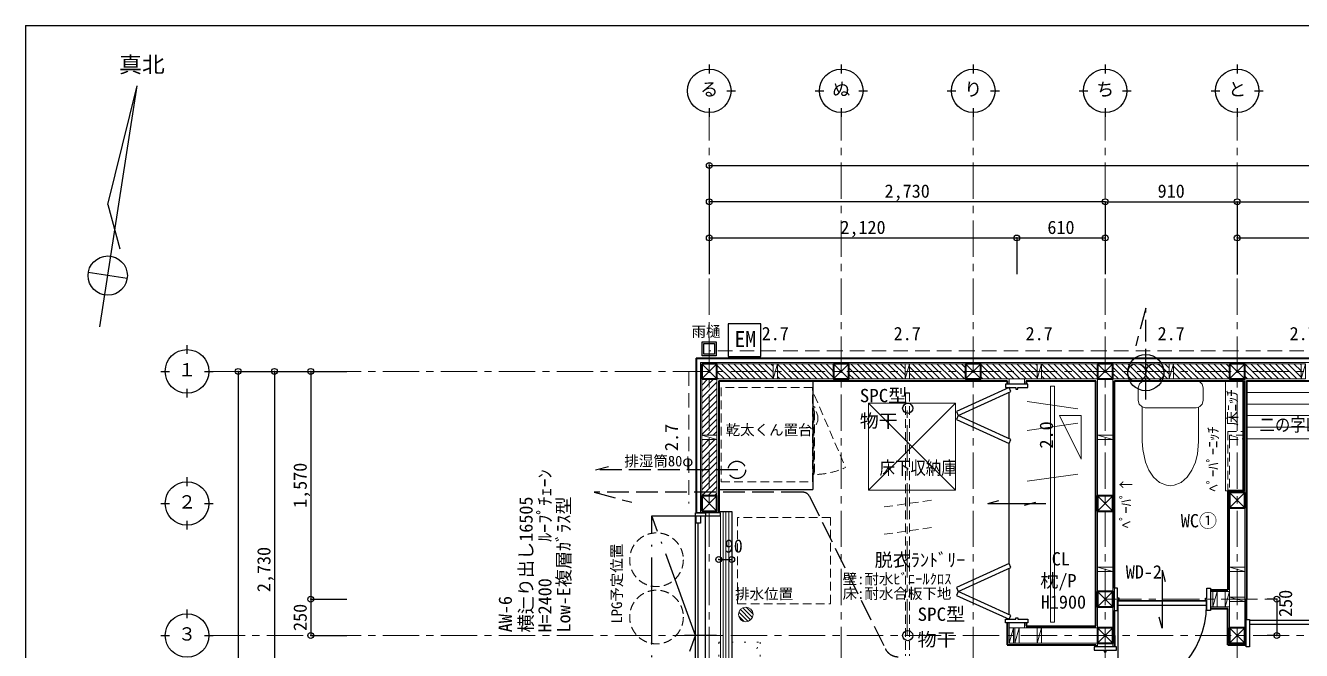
# Model space of a CAD drawing. Units: millimetres at full size, sheet at 1:50. Extents: x -21826 to 54909, y -26252 to 22610.
# Drawn here: x -8506 to 292, y 2536 to 6842 of the extents above; entities that cross this region are included whole.
import ezdxf
from ezdxf.enums import TextEntityAlignment as Align

# ---------------------------------------------------------------- set-up
doc = ezdxf.new("R2010")
doc.units = ezdxf.units.MM
doc.header["$LTSCALE"] = 50
doc.header["$PDMODE"] = 32
doc.header["$PDSIZE"] = 40
for name, pattern in [('CHAIN1', [8, 5, -1, 1, -1]), ('DASHED1', [1.8, 1.2, -0.6]), ('DASHED2', [3, 2, -1]), ('DASHED3', [4, 3, -1]), ('DOTTED', [1.75, 0.25, -1.5]), ('LONG_DASHED_DOTTED', [15.25, 12, -1.5, 0.25, -1.5])]:
    doc.linetypes.add(name, pattern=pattern)
for name, color, linetype, lineweight in [('3-1_通り芯・通り番号', 7, 'Continuous', 25), ('3-2_柱(黄)', 4, 'Continuous', 9), ('3-3_仕上線(黄)', 3, 'Continuous', 40), ('3-4_下地・間柱(水色)', 4, 'Continuous', 9), ('3-5_サッシ・室内建具', 7, 'Continuous', 25), ('3-6_住宅設備・造作', 4, 'Continuous', 9), ('3-7_家具点線', 7, 'DASHED1', 25), ('3-8_ハッチング', 4, 'Continuous', 9), ('3-9_建築設備', 5, 'Continuous', 25), ('3-A_文字', 7, 'Continuous', 25), ('3-B_特記事項', 6, 'Continuous', 25), ('3-F_寸法・方位', 7, 'Continuous', 25), ('C-0', 6, 'Continuous', 25), ('F-F_図面枠（共通）', 7, 'Continuous', 25)]:
    doc.layers.add(name, color=color, linetype=linetype, lineweight=lineweight)
doc.styles.add('ＭＳ ゴシック', font='')
doc.styles.get('ＭＳ ゴシック').set_extended_font_data('MS Gothic')

msp = doc.modelspace()

# ---------------------------------------------------------------- linework, layer by layer
at = {"layer": '3-1_通り芯・通り番号'}
for p, q in [((-3791.26, 6572.32), (-3791.26, 6512.32)), ((-2881.26, 6572.32), (-2881.26, 6512.32)), ((-1971.26, 6572.32), (-1971.26, 6512.32)), ((-1061.26, 6572.32), (-1061.26, 6512.32)), ((-151.26, 6572.32), (-151.26, 6512.32)), ((-3671.26, 6392.32), (-3611.26, 6392.32)), ((-3061.26, 6392.32), (-3001.26, 6392.32)), ((-2761.26, 6392.32), (-2701.26, 6392.32)), ((-2151.26, 6392.32), (-2091.26, 6392.32)), ((-1851.26, 6392.32), (-1791.26, 6392.32)), ((-1241.26, 6392.32), (-1181.26, 6392.32)), ((-941.26, 6392.32), (-881.26, 6392.32)), ((-331.26, 6392.32), (-271.26, 6392.32)), ((-31.26, 6392.32), (28.74, 6392.32)), ((-3791.26, 6272.32), (-3791.26, 6212.32)), ((-2881.26, 6272.32), (-2881.26, 6212.32)), ((-1971.26, 6272.32), (-1971.26, 6212.32)), ((-1061.26, 6272.32), (-1061.26, 6212.32)), ((-151.26, 6272.32), (-151.26, 6212.32)), ((-7392.18, 4578.8), (-7392.18, 4638.8)), ((-7572.18, 4458.8), (-7512.18, 4458.8)), ((-7272.18, 4458.8), (-7212.18, 4458.8)), ((-7392.18, 4278.8), (-7392.18, 4338.8)), ((-7392.18, 3668.8), (-7392.18, 3728.8)), ((-7572.18, 3548.8), (-7512.18, 3548.8)), ((-7272.18, 3548.8), (-7212.18, 3548.8)), ((-7392.18, 3368.8), (-7392.18, 3428.8)), ((-7392.18, 2758.8), (-7392.18, 2818.8)), ((-7572.18, 2638.8), (-7512.18, 2638.8)), ((-7272.18, 2638.8), (-7212.18, 2638.8))]:
    msp.add_line(p, q, dxfattribs=at)
at = {"layer": '3-1_通り芯・通り番号', "color": 1, "linetype": 'CHAIN1', "lineweight": 18}
for p, q in [((-3791.26, -5551.2), (-3791.26, 6242.32)), ((-2881.26, -5551.2), (-2881.26, 6242.32)), ((-1971.26, -5551.2), (-1971.26, 6242.32)), ((-1061.26, -5551.2), (-1061.26, 6242.32)), ((-151.26, -5551.2), (-151.26, 6242.32)), ((-7242.18, 4458.8), (7990.04, 4458.8)), ((-2426.26, 2638.8), (-2426.26, 4207.48)), ((-1061.26, 2888.8), (67.08, 2888.8)), ((-7242.18, 2638.8), (7990.04, 2638.8))]:
    msp.add_line(p, q, dxfattribs=at)
at = {"layer": '3-1_通り芯・通り番号'}
for centre in [(-3791.26, 6392.32), (-2881.26, 6392.32), (-1971.26, 6392.32), (-1061.26, 6392.32), (-151.26, 6392.32), (-7392.18, 4458.8), (-7392.18, 3548.8), (-7392.18, 2638.8)]:
    msp.add_circle(centre, 150, dxfattribs=at)
at = {"layer": '3-2_柱(黄)'}
for p, q in [((-3843.76, 4511.3), (-3738.76, 4406.3)), ((-3738.76, 4511.3), (-3843.76, 4406.3)), ((-2933.76, 4511.3), (-2828.76, 4406.3)), ((-2828.76, 4511.3), (-2933.76, 4406.3)), ((-2023.76, 4511.3), (-1918.76, 4406.3)), ((-1918.76, 4511.3), (-2023.76, 4406.3)), ((-1113.76, 4511.3), (-1008.76, 4406.3)), ((-1008.76, 4511.3), (-1113.76, 4406.3)), ((-203.76, 4511.3), (-98.76, 4406.3)), ((-98.76, 4511.3), (-203.76, 4406.3)), ((-98.76, 3623.8), (-203.76, 3518.8)), ((-98.76, 3518.8), (-203.76, 3623.8)), ((-3843.76, 3496.3), (-3738.76, 3601.3)), ((-3843.76, 3601.3), (-3738.76, 3496.3)), ((-1113.76, 3496.3), (-1008.76, 3601.3)), ((-1113.76, 3601.3), (-1008.76, 3496.3)), ((-1113.76, 2941.3), (-1008.76, 2836.3)), ((-1008.76, 2941.3), (-1113.76, 2836.3)), ((-1113.76, 2691.3), (-1008.76, 2586.3)), ((-1008.76, 2691.3), (-1113.76, 2586.3)), ((-203.76, 2691.3), (-98.76, 2586.3)), ((-98.76, 2691.3), (-203.76, 2586.3))]:
    msp.add_line(p, q, dxfattribs=at)
at = {"layer": '3-2_柱(黄)', "color": 3, "lineweight": 40}
for points in [[(-3843.76, 4511.3), (-3843.76, 4406.3), (-3738.76, 4406.3), (-3738.76, 4511.3)], [(-2933.76, 4511.3), (-2933.76, 4406.3), (-2828.76, 4406.3), (-2828.76, 4511.3)], [(-2023.76, 4511.3), (-2023.76, 4406.3), (-1918.76, 4406.3), (-1918.76, 4511.3)], [(-1113.76, 4511.3), (-1113.76, 4406.3), (-1008.76, 4406.3), (-1008.76, 4511.3)], [(-203.76, 4511.3), (-203.76, 4406.3), (-98.76, 4406.3), (-98.76, 4511.3)], [(-98.76, 3623.8), (-203.76, 3623.8), (-203.76, 3518.8), (-98.76, 3518.8)], [(-3843.76, 3496.3), (-3738.76, 3496.3), (-3738.76, 3601.3), (-3843.76, 3601.3)], [(-1113.76, 3496.3), (-1008.76, 3496.3), (-1008.76, 3601.3), (-1113.76, 3601.3)], [(-1113.76, 2941.3), (-1113.76, 2836.3), (-1008.76, 2836.3), (-1008.76, 2941.3)], [(-1113.76, 2691.3), (-1113.76, 2586.3), (-1008.76, 2586.3), (-1008.76, 2691.3)], [(-203.76, 2691.3), (-203.76, 2586.3), (-98.76, 2586.3), (-98.76, 2691.3)]]:
    msp.add_lwpolyline(points, close=True, dxfattribs=at)
at = {"layer": '3-3_仕上線(黄)'}
for p, q in [((-3882.76, 4550.3), (-2881.26, 4550.3)), ((-3882.76, 4550.3), (-3882.76, 3483.8)), ((-2881.26, 4550.3), (-1971.26, 4550.3)), ((-1971.26, 4550.3), (-1671.26, 4550.3)), ((-1671.26, 4550.3), (-1061.26, 4550.3)), ((-1061.26, 4550.3), (-151.26, 4550.3)), ((-151.26, 4550.3), (758.74, 4550.3)), ((-3726.26, 4393.8), (-2881.26, 4393.8)), ((-3726.26, 4393.8), (-3726.26, 3483.8)), ((-2881.26, 4393.8), (-1971.26, 4393.8)), ((-1971.26, 4393.8), (-1736.26, 4393.8)), ((-1736.26, 4393.8), (-1736.26, 4371.3)), ((-1606.26, 4393.8), (-1606.26, 4371.3)), ((-1606.26, 4393.8), (-1126.26, 4393.8)), ((-1126.26, 3548.8), (-1126.26, 4393.8)), ((-996.26, 3548.8), (-996.26, 4393.8)), ((-86.26, 4393.8), (758.74, 4393.8)), ((-1126.26, 2888.8), (-1126.26, 3548.8)), ((-996.26, 2965.8), (-996.26, 3548.8)), ((-216.26, 3571.3), (-216.26, 2953.8)), ((-335.59, 2953.8), (-216.26, 2953.8)), ((-1126.26, 2703.8), (-1126.26, 2888.8)), ((-335.59, 2823.8), (-216.26, 2823.8)), ((-216.26, 2573.8), (-216.26, 2823.8)), ((-86.26, 2749.8), (-86.26, 2888.8)), ((-996.26, 2638.8), (-996.26, 2811.8)), ((-1736.26, 2726.3), (-1736.26, 2573.8)), ((-1606.26, 2726.3), (-1606.26, 2703.8)), ((-1606.26, 2703.8), (-1126.26, 2703.8)), ((-1736.26, 2573.8), (-1126.26, 2573.8)), ((-1126.26, 2573.8), (-1126.26, 2561.3)), ((-996.26, 2638.8), (-996.26, 2561.3)), ((-216.26, 2573.8), (-90.26, 2573.8))]:
    msp.add_line(p, q, dxfattribs=at)
for points in [[(-996.26, 4393.8), (-111.26, 4393.8), (-111.26, 3636.3), (-216.26, 3636.3), (-216.26, 3571.3)], [(-86.26, 4393.8), (-86.26, 3571.3), (-86.26, 2888.8)]]:
    msp.add_lwpolyline(points, dxfattribs=at)
at = {"layer": '3-4_下地・間柱(水色)'}
for p, q in [((-3852.76, 4520.3), (-2881.26, 4520.3)), ((-3852.76, 4520.3), (-3852.76, 3483.8)), ((-3738.76, 4511.3), (-3351.26, 4511.3)), ((-3351.26, 4406.3), (-3321.26, 4511.3)), ((-3321.26, 4511.3), (-2933.76, 4511.3)), ((-2881.26, 4520.3), (-1971.26, 4520.3)), ((-2828.76, 4511.3), (-2441.26, 4511.3)), ((-2441.26, 4406.3), (-2411.26, 4511.3)), ((-2411.26, 4511.3), (-2023.76, 4511.3)), ((-1971.26, 4520.3), (-1671.26, 4520.3)), ((-1918.76, 4511.3), (-1671.26, 4511.3)), ((-1671.26, 4520.3), (-1061.26, 4520.3)), ((-1671.26, 4511.3), (-1531.26, 4511.3)), ((-1531.26, 4406.3), (-1501.26, 4511.3)), ((-1501.26, 4511.3), (-1113.76, 4511.3)), ((-1061.26, 4520.3), (-151.26, 4520.3)), ((-1008.76, 4511.3), (-621.26, 4511.3)), ((-621.26, 4406.3), (-591.26, 4511.3)), ((-591.26, 4511.3), (-203.76, 4511.3)), ((-151.26, 4520.3), (758.74, 4520.3)), ((-98.76, 4511.3), (288.74, 4511.3)), ((288.74, 4406.3), (318.74, 4511.3)), ((-3738.76, 4406.3), (-3351.26, 4406.3)), ((-3738.76, 4406.3), (-3738.76, 4018.8)), ((-3321.26, 4406.3), (-2933.76, 4406.3)), ((-2828.76, 4406.3), (-2441.26, 4406.3)), ((-2411.26, 4406.3), (-2023.76, 4406.3)), ((-1918.76, 4406.3), (-1723.76, 4406.3)), ((-1723.76, 4406.3), (-1723.76, 4371.3)), ((-1618.76, 4406.3), (-1618.76, 4371.3)), ((-1618.76, 4406.3), (-1531.26, 4406.3)), ((-1501.26, 4406.3), (-1113.76, 4406.3)), ((-1113.76, 4406.3), (-1113.76, 4018.8)), ((-1008.76, 4406.3), (-1008.76, 4018.8)), ((-1008.76, 4406.3), (-621.26, 4406.3)), ((-591.26, 4406.3), (-203.76, 4406.3)), ((-98.76, 4406.3), (-98.76, 4018.8)), ((-98.76, 4406.3), (288.74, 4406.3)), ((-231.26, 4393.8), (-231.26, 3636.3)), ((-3738.76, 3988.8), (-3843.76, 4018.8)), ((-3843.76, 3988.8), (-3843.76, 3601.3)), ((-3738.76, 3988.8), (-3738.76, 3601.3)), ((-1008.76, 3988.8), (-1113.76, 4018.8)), ((-1113.76, 3988.8), (-1113.76, 3601.3)), ((-1008.76, 3988.8), (-1008.76, 3601.3)), ((-98.76, 3988.8), (-98.76, 4018.8)), ((-98.76, 3988.8), (-98.76, 3623.8)), ((-216.26, 3636.3), (-231.26, 3636.3)), ((-1113.76, 3496.3), (-1113.76, 3108.8)), ((-1008.76, 3496.3), (-1008.76, 3108.8)), ((-203.76, 3518.8), (-203.76, 3108.8)), ((-98.76, 3518.8), (-98.76, 3108.8)), ((-1008.76, 3078.8), (-1113.76, 3108.8)), ((-203.76, 3108.8), (-98.76, 3078.8)), ((-1113.76, 3078.8), (-1113.76, 2941.3)), ((-1008.76, 3078.8), (-1008.76, 2941.3)), ((-203.76, 3078.8), (-203.76, 2941.3)), ((-98.76, 3078.8), (-98.76, 2903.8)), ((-1008.76, 2941.3), (-1000.26, 2941.3)), ((-335.59, 2941.3), (-203.76, 2941.3)), ((-289.59, 2941.3), (-319.59, 2836.3)), ((-203.76, 2941.3), (-233.76, 2836.3)), ((-98.76, 2873.8), (-203.76, 2903.8)), ((-3506.42, 2746.87), (-3577.01, 2817.46)), ((-3494.37, 2763.1), (-3560.78, 2829.52)), ((-3489.77, 2786.79), (-3537.09, 2834.11)), ((-1113.76, 2691.3), (-1113.76, 2836.3)), ((-1008.76, 2836.3), (-1000.26, 2836.3)), ((-1008.76, 2691.3), (-1008.76, 2836.3)), ((-335.59, 2836.3), (-203.76, 2836.3)), ((-203.76, 2691.3), (-203.76, 2836.3)), ((-98.76, 2691.3), (-98.76, 2873.8)), ((-3551.77, 2735.65), (-3588.23, 2772.11)), ((-3524.41, 2736.57), (-3587.31, 2799.47)), ((-1723.76, 2726.3), (-1723.76, 2691.3)), ((-1723.76, 2586.3), (-1693.76, 2691.3)), ((-1723.76, 2691.3), (-1531.26, 2691.3)), ((-1683.76, 2586.3), (-1653.76, 2691.3)), ((-1618.76, 2726.3), (-1618.76, 2691.3)), ((-1531.26, 2586.3), (-1501.26, 2691.3)), ((-1501.26, 2691.3), (-1113.76, 2691.3)), ((-98.76, 2691.3), (-90.26, 2691.3)), ((-1693.76, 2586.3), (-1683.76, 2586.3)), ((-1653.76, 2586.3), (-1531.26, 2586.3)), ((-1501.26, 2586.3), (-1113.76, 2586.3)), ((-1113.76, 2586.3), (-1113.76, 2561.3)), ((-1008.76, 2586.3), (-1008.76, 2561.3)), ((-98.76, 2586.3), (-90.26, 2586.3)), ((-1113.76, 2537.3), (-1113.76, 2537.2)), ((-1008.76, 2537.3), (-1008.76, 2537.2))]:
    msp.add_line(p, q, dxfattribs=at)
at = {"layer": '3-4_下地・間柱(水色)', "linetype": 'DASHED1'}
for p, q in [((-216.26, 4043.8), (-216.26, 3636.3)), ((-216.26, 4043.8), (-111.26, 4043.8)), ((-203.76, 4018.8), (-98.76, 3988.8)), ((-203.76, 3988.8), (-203.76, 3623.8)), ((-203.76, 3988.8), (-98.76, 3988.8))]:
    msp.add_line(p, q, dxfattribs=at)
at = {"layer": '3-4_下地・間柱(水色)'}
for points in [[(-3351.26, 4511.3), (-3351.26, 4406.3), (-3321.26, 4406.3), (-3321.26, 4511.3)], [(-2441.26, 4511.3), (-2441.26, 4406.3), (-2411.26, 4406.3), (-2411.26, 4511.3)], [(-1531.26, 4511.3), (-1531.26, 4406.3), (-1501.26, 4406.3), (-1501.26, 4511.3)], [(-621.26, 4511.3), (-621.26, 4406.3), (-591.26, 4406.3), (-591.26, 4511.3)], [(288.74, 4511.3), (288.74, 4406.3), (318.74, 4406.3), (318.74, 4511.3)], [(-3843.76, 3988.8), (-3738.76, 3988.8), (-3738.76, 4018.8), (-3843.76, 4018.8)], [(-1113.76, 3988.8), (-1008.76, 3988.8), (-1008.76, 4018.8), (-1113.76, 4018.8)], [(-1113.76, 3078.8), (-1008.76, 3078.8), (-1008.76, 3108.8), (-1113.76, 3108.8)], [(-98.76, 3108.8), (-203.76, 3108.8), (-203.76, 3078.8), (-98.76, 3078.8)], [(-289.59, 2836.3), (-289.59, 2941.3), (-319.59, 2941.3), (-319.59, 2836.3)], [(-203.76, 2836.3), (-203.76, 2941.3), (-233.76, 2941.3), (-233.76, 2836.3)], [(-203.76, 2873.8), (-98.76, 2873.8), (-98.76, 2903.8), (-203.76, 2903.8)], [(-1723.76, 2691.3), (-1723.76, 2586.3), (-1693.76, 2586.3), (-1693.76, 2691.3)], [(-1683.76, 2691.3), (-1683.76, 2586.3), (-1653.76, 2586.3), (-1653.76, 2691.3)], [(-1531.26, 2691.3), (-1531.26, 2586.3), (-1501.26, 2586.3), (-1501.26, 2691.3)]]:
    msp.add_lwpolyline(points, close=True, dxfattribs=at)
at = {"layer": '3-4_下地・間柱(水色)', "linetype": 'DASHED1'}
msp.add_lwpolyline([(-98.76, 4018.8), (-203.76, 4018.8), (-203.76, 3988.8)], dxfattribs=at)
at = {"layer": '3-4_下地・間柱(水色)'}
msp.add_circle((-3539.71, 2784.18), 50, dxfattribs=at)
at = {"layer": '3-5_サッシ・室内建具'}
for p, q in [((-1748.26, 4371.3), (-1748.26, 4347.3)), ((-1594.26, 4371.3), (-1748.26, 4371.3)), ((-1748.26, 4347.3), (-1678.76, 4347.3)), ((-1723.66, 4347.18), (-1723.66, 4347.2)), ((-1723.66, 3995.12), (-1723.66, 4314.29)), ((-1663.76, 4337.3), (-1663.76, 4347.3)), ((-1663.76, 4347.3), (-1594.26, 4347.3)), ((-1594.26, 4347.3), (-1594.26, 4371.3)), ((-1723.66, 3135.38), (-1723.66, 3962.22)), ((-1871.26, 3548.8), (-1793.98, 3569.51)), ((-1871.26, 3548.8), (-1471.26, 3548.8)), ((-1541.94, 3555.88), (-1619.22, 3535.17)), ((-3714.26, 3483.8), (-3886.76, 3483.8)), ((-3886.76, 3463.8), (-3886.76, 3483.8)), ((-3886.76, 1813.8), (-3886.76, 3463.8)), ((-3886.76, 3463.8), (-3714.26, 3463.8)), ((-3882.76, 3483.8), (-3816.76, 3483.8)), ((-3882.76, 3483.8), (-3873.76, 3483.8)), ((-3881.76, 3413.8), (-3881.76, 3463.8)), ((-3816.76, 3483.8), (-3816.76, 3463.8)), ((-3816.76, 3483.8), (-3816.76, 3463.8)), ((-3816.76, 1813.8), (-3816.76, 3463.8)), ((-3816.76, 3463.8), (-3714.26, 3463.8)), ((-3714.26, 3463.8), (-3714.26, 3483.8)), ((-3866.76, 1863.8), (-3866.76, 3413.8)), ((-1723.66, 2783.31), (-1723.66, 3102.49)), ((-667.93, 3088.8), (-647.22, 3011.53)), ((-976.26, 2965.8), (-1000.26, 2965.8)), ((-976.26, 2896.3), (-976.26, 2965.8)), ((-359.59, 2965.8), (-335.59, 2965.8)), ((-359.59, 2896.3), (-359.59, 2965.8)), ((-335.59, 2965.8), (-335.59, 2811.8)), ((-976.26, 2811.8), (-976.26, 2881.3)), ((-976.26, 2881.3), (-966.26, 2881.3)), ((-973.26, 2878.3), (-362.59, 2878.3)), ((-973.26, 2848.3), (-973.26, 2237.63)), ((-369.59, 2896.3), (-359.59, 2896.3)), ((-359.59, 2811.8), (-359.59, 2881.3)), ((-1748.26, 2750.3), (-1678.76, 2750.3)), ((-1723.66, 2750.4), (-1723.66, 2750.42)), ((-1678.76, 2750.3), (-1678.76, 2760.3)), ((-1663.76, 2750.3), (-1594.26, 2750.3)), ((-1594.26, 2750.3), (-1594.26, 2726.3)), ((-335.59, 2811.8), (-359.59, 2811.8)), ((-66.26, 2744.8), (697.74, 2744.8)), ((697.74, 2714.8), (-66.26, 2714.8)), ((-3741.76, 2638.8), (-3961.76, 2638.8)), ((-1138.26, 2561.3), (-1138.26, 2537.3)), ((-984.26, 2561.3), (-1138.26, 2561.3)), ((-984.26, 2537.3), (-984.26, 2561.3)), ((-66.26, 2561.8), (-90.26, 2561.8)), ((-1138.26, 2537.3), (-1068.76, 2537.3)), ((-1053.76, 2527.3), (-1053.76, 2537.3)), ((-1053.76, 2537.3), (-984.26, 2537.3))]:
    msp.add_line(p, q, dxfattribs=at)
at = {"layer": '3-5_サッシ・室内建具', "linetype": 'LONG_DASHED_DOTTED'}
for p, q in [((-4186.76, 3463.8), (-3886.86, 3463.8)), ((-4186.76, 1813.9), (-4186.76, 3463.7))]:
    msp.add_line(p, q, dxfattribs=at)
at = {"layer": '3-5_サッシ・室内建具', "color": 1, "lineweight": 18}
msp.add_line((-3714.26, 1813.8), (-3714.26, 3463.8), dxfattribs=at)
at = {"layer": '3-5_サッシ・室内建具'}
for points in [[(-1723.76, 3962.1), (-1711.34, 3989.41), (-2074.77, 4154.7), (-1711.34, 4319.99), (-1723.76, 4347.3), (-2087.19, 4182.01), (-2074.77, 4154.7), (-2087.19, 4127.39)], [(-1723.76, 2750.3), (-1711.34, 2777.61), (-2074.77, 2942.9), (-1711.34, 3108.19), (-1723.76, 3135.5), (-2087.19, 2970.21), (-2074.77, 2942.9), (-2087.19, 2915.59)], [(-973.26, 2878.3), (-973.26, 2848.3), (-362.59, 2848.3), (-362.59, 2878.3)]]:
    msp.add_lwpolyline(points, close=True, dxfattribs=at)
for points in [[(-1678.76, 4347.3), (-1678.76, 4337.3), (-1663.76, 4337.3)], [(-3851.76, 3463.8), (-3851.76, 3413.8), (-3881.76, 3413.8)], [(-667.93, 3088.8), (-667.93, 2688.8), (-688.63, 2766.08)], [(-1000.26, 2965.8), (-1000.26, 2811.8), (-976.26, 2811.8)], [(-966.26, 2881.3), (-966.26, 2896.3), (-976.26, 2896.3)], [(-359.59, 2881.3), (-369.59, 2881.3), (-369.59, 2896.3)], [(-1594.26, 2726.3), (-1748.26, 2726.3), (-1748.26, 2750.3)], [(-1678.76, 2760.3), (-1663.76, 2760.3), (-1663.76, 2750.3)], [(-90.26, 2561.8), (-90.26, 2749.8), (-66.26, 2749.8), (-66.26, 2561.8)], [(-1068.76, 2537.3), (-1068.76, 2527.3), (-1053.76, 2527.3)]]:
    msp.add_lwpolyline(points, dxfattribs=at)
at = {"layer": '3-5_サッシ・室内建具', "linetype": 'LONG_DASHED_DOTTED'}
msp.add_lwpolyline([(-4186.66, 1813.9), (-3886.76, 2638.8), (-4186.66, 3463.7)], dxfattribs=at)
at = {"layer": '3-5_サッシ・室内建具'}
msp.add_arc((-973.26, 2848.3), 610.67, 270, 0, dxfattribs=at)
at = {"layer": '3-6_住宅設備・造作', "color": 7, "lineweight": 25}
for p, q in [((-3839.47, 4566.69), (-3839.47, 4661.69)), ((-3829.47, 4651.69), (-3754.47, 4651.69)), ((-3829.47, 4576.69), (-3829.47, 4651.69)), ((-3754.47, 4576.69), (-3829.47, 4576.69)), ((-3754.47, 4651.69), (-3754.47, 4576.69)), ((-3744.47, 4566.69), (-3839.47, 4566.69))]:
    msp.add_line(p, q, dxfattribs=at)
at = {"layer": '3-6_住宅設備・造作', "linetype": 'DASHED1'}
for p, q in [((-3078.81, 4347.47), (-3708.81, 4347.47)), ((-3708.81, 4347.47), (-3708.81, 3697.47)), ((-3078.81, 3697.47), (-3078.81, 4347.47)), ((-3067.66, 4296.57), (-3078.81, 4296.41)), ((-3078.66, 4246.09), (-3076.4, 4241.56)), ((-3076.4, 4180.62), (-3076.4, 4241.56)), ((-3067.66, 4296.57), (-2851.81, 3795.96)), ((-2438.95, 4310.15), (-2438.95, 2498.36)), ((-2410.95, 4310.15), (-2410.95, 2498.36)), ((-3076.4, 4180.62), (-3078.66, 4176.09)), ((-3071.16, 4197.41), (-3076.81, 4197.41)), ((-3076.39, 4219.25), (-3070.05, 4216.99)), ((-3062.81, 4208.58), (-3076.39, 4202.92)), ((-3066.16, 4177.41), (-3071.16, 4197.41)), ((-3071.16, 3747.41), (-3071.16, 4197.41)), ((-3062.81, 4214.72), (-3070.05, 4216.99)), ((-3066.16, 4182.41), (-3066.16, 3767.41)), ((-3062.81, 4214.72), (-3062.81, 4207.45)), ((-3042.41, 4152.27), (-3055.16, 4182.41)), ((-3042.41, 4127.06), (-3042.41, 4152.27)), ((-3077.78, 4052.41), (-3073.97, 4051.13)), ((-3077.78, 4041.17), (-3077.78, 4052.41)), ((-3073.97, 4042.44), (-3073.97, 4051.13)), ((-3042.41, 4117.76), (-3055.16, 4090.44)), ((-3042.41, 4117.76), (-3042.41, 4126.97)), ((-3073.97, 4042.44), (-3077.78, 4041.17)), ((-3077.78, 4018.03), (-3073.97, 4016.76)), ((-3077.78, 4006.79), (-3077.78, 4018.03)), ((-3073.97, 4008.06), (-3077.78, 4006.79)), ((-3077.78, 3983.65), (-3073.97, 3982.38)), ((-3077.78, 3972.41), (-3077.78, 3983.65)), ((-3073.97, 3973.68), (-3077.78, 3972.41)), ((-3073.97, 4008.06), (-3073.97, 4016.76)), ((-3073.97, 3973.68), (-3073.97, 3982.38)), ((-3708.81, 3697.47), (-3078.81, 3697.47)), ((-3071.16, 3747.41), (-3078.81, 3747.41)), ((-3071.16, 3747.41), (-3066.16, 3767.41)), ((-2258.66, 3570.99), (-2608.66, 3520.99)), ((-2258.66, 3383.04), (-2608.66, 3333.04))]:
    msp.add_line(p, q, dxfattribs=at)
at = {"layer": '3-6_住宅設備・造作'}
for p, q in [((-1410.98, 4357.42), (-1438.98, 4357.42)), ((-1438.98, 2731.38), (-1438.98, 4357.42)), ((-1410.98, 4357.42), (-1410.98, 2731.38)), ((-86.26, 4313.8), (1113.74, 4313.8)), ((-2693.27, 4239.84), (-2093.27, 3639.84)), ((-2693.27, 3639.84), (-2093.27, 4239.84)), ((-2693.27, 4239.84), (-2093.27, 4239.84)), ((-2693.27, 3639.84), (-2693.27, 4239.84)), ((-1249.98, 4201.38), (-1599.98, 4251.38)), ((-86.26, 4233.8), (1113.74, 4233.8)), ((-419.1, 3978.3), (-419.1, 4212.3)), ((-86.26, 4153.8), (1113.74, 4153.8)), ((-1249.98, 4101.38), (-1599.98, 4051.38)), ((-86.26, 4073.8), (1113.74, 4073.8)), ((-419.1, 3978.3), (-419.89, 3943.3)), ((-1249.98, 3751.38), (-1599.98, 3701.38)), ((-1410.98, 2731.38), (-1438.98, 2731.38))]:
    msp.add_line(p, q, dxfattribs=at)
at = {"layer": '3-6_住宅設備・造作', "color": 5, "linetype": 'DASHED3', "lineweight": 25}
for p, q in [((-4576.38, 3779.4), (-4487.11, 3803.32)), ((-3595.27, 3779.4), (-4576.38, 3779.4))]:
    msp.add_line(p, q, dxfattribs=at)
at = {"layer": '3-6_住宅設備・造作', "linetype": 'DOTTED'}
msp.add_line((-3441.26, 2638.8), (-3791.26, 2638.8), dxfattribs=at)
at = {"layer": '3-6_住宅設備・造作', "color": 7, "lineweight": 25}
msp.add_lwpolyline([(-3839.47, 4661.69), (-3744.47, 4661.69), (-3744.47, 4566.69)], dxfattribs=at)
at = {"layer": '3-6_住宅設備・造作'}
for points in [[(-429.31, 4393.8), (-411.89, 4388.3), (-392.89, 4371.3), (-384.89, 4344.3), (-384.89, 4257.3), (-391.89, 4232.3), (-407.89, 4216.3), (-418.89, 4212.3), (-434.89, 4208.3), (-784.89, 4208.3), (-805.89, 4214.3), (-826.89, 4232.3), (-833.89, 4258.3), (-833.89, 4344.3), (-824.89, 4372.3), (-805.89, 4389.3), (-786.09, 4393.8)], [(1113.74, 4393.8), (1113.74, 3993.8), (-86.26, 3993.8)], [(-2093.27, 4239.84), (-2093.27, 3639.84), (-2693.27, 3639.84)], [(-419.89, 3943.3), (-425.89, 3891.3), (-439.89, 3832.3), (-463.89, 3777.3), (-495.89, 3729.3), (-536.89, 3693.3), (-585.89, 3674.3), (-611.89, 3671.3), (-637.89, 3674.3), (-686.89, 3693.3), (-727.89, 3729.3), (-759.89, 3777.3), (-783.89, 3832.3), (-802.89, 3921.3), (-805.89, 3978.3), (-805.89, 4214.3)]]:
    msp.add_lwpolyline(points, dxfattribs=at)
at = {"layer": '3-6_住宅設備・造作', "linetype": 'DASHED1'}
msp.add_lwpolyline([(-3595.84, 2857.96), (-2955.84, 2857.96), (-2955.84, 3452.96), (-3595.84, 3452.96)], close=True, dxfattribs=at)
at = {"layer": '3-6_住宅設備・造作', "linetype": 'DOTTED'}
for points in [[(-3726.26, 2593.8), (-3441.26, 2593.8), (-3441.26, 1993.8)], [(-3726.26, 2593.8), (-3726.26, 1993.8), (-3441.26, 2593.8)]]:
    msp.add_lwpolyline(points, dxfattribs=at)
at = {"layer": '3-6_住宅設備・造作', "color": 5, "linetype": 'DASHED3', "lineweight": 25}
msp.add_circle((-3600.99, 3780.29), 59.87, dxfattribs=at)
at = {"layer": '3-6_住宅設備・造作', "linetype": 'DASHED1'}
msp.add_arc((-3075.16, 4289.95), 542.13, 273.14844, 294.33, dxfattribs=at)
at = {"layer": '3-7_家具点線'}
msp.add_line((-2438.95, 4310.15), (-2410.95, 4310.15), dxfattribs=at)
at = {"layer": '3-8_ハッチング'}
for p, q in [((-3738.76, 4501.53), (-3643.53, 4406.3)), ((-3706.1, 4511.3), (-3601.1, 4406.3)), ((-3663.68, 4511.3), (-3558.68, 4406.3)), ((-3621.25, 4511.3), (-3516.25, 4406.3)), ((-3578.83, 4511.3), (-3473.83, 4406.3)), ((-3536.4, 4511.3), (-3431.4, 4406.3)), ((-3493.97, 4511.3), (-3388.97, 4406.3)), ((-3451.55, 4511.3), (-3351.26, 4411.01)), ((-3409.12, 4511.3), (-3351.26, 4453.44)), ((-3366.69, 4511.3), (-3351.26, 4495.87)), ((-3321.26, 4508.29), (-3219.27, 4406.3)), ((-3281.84, 4511.3), (-3176.84, 4406.3)), ((-3239.41, 4511.3), (-3134.41, 4406.3)), ((-3196.99, 4511.3), (-3091.99, 4406.3)), ((-3154.56, 4511.3), (-3049.56, 4406.3)), ((-3112.13, 4511.3), (-3007.13, 4406.3)), ((-3069.71, 4511.3), (-2964.71, 4406.3)), ((-3027.28, 4511.3), (-2933.76, 4417.78)), ((-2984.86, 4511.3), (-2933.76, 4460.2)), ((-2942.43, 4511.3), (-2933.76, 4502.63)), ((-2815.15, 4511.3), (-2710.15, 4406.3)), ((-2772.72, 4511.3), (-2667.72, 4406.3)), ((-2730.3, 4511.3), (-2625.3, 4406.3)), ((-2687.87, 4511.3), (-2582.87, 4406.3)), ((-2645.44, 4511.3), (-2540.44, 4406.3)), ((-2603.02, 4511.3), (-2498.02, 4406.3)), ((-2560.59, 4511.3), (-2455.59, 4406.3)), ((-2518.17, 4511.3), (-2441.26, 4434.4)), ((-2475.74, 4511.3), (-2441.26, 4476.82)), ((-2411.26, 4489.25), (-2328.31, 4406.3)), ((-2390.89, 4511.3), (-2285.89, 4406.3)), ((-2348.46, 4511.3), (-2243.46, 4406.3)), ((-2306.03, 4511.3), (-2201.03, 4406.3)), ((-2263.61, 4511.3), (-2158.61, 4406.3)), ((-2221.18, 4511.3), (-2116.18, 4406.3)), ((-2178.75, 4511.3), (-2073.75, 4406.3)), ((-2136.33, 4511.3), (-2031.33, 4406.3)), ((-2093.9, 4511.3), (-2023.76, 4441.16)), ((-2051.47, 4511.3), (-2023.76, 4483.59)), ((-1918.76, 4505.86), (-1819.2, 4406.3)), ((-1881.77, 4511.3), (-1776.77, 4406.3)), ((-1839.34, 4511.3), (-1734.34, 4406.3)), ((-1796.92, 4511.3), (-1691.92, 4406.3)), ((-1754.49, 4511.3), (-1671.26, 4428.07)), ((-1712.06, 4511.3), (-1671.26, 4470.5)), ((-1669.64, 4511.3), (-1564.64, 4406.3)), ((-1627.21, 4511.3), (-1531.26, 4415.35)), ((-1584.78, 4511.3), (-1531.26, 4457.78)), ((-1542.36, 4511.3), (-1531.26, 4500.2)), ((-1499.93, 4511.3), (-1394.93, 4406.3)), ((-1457.51, 4511.3), (-1352.51, 4406.3)), ((-1415.08, 4511.3), (-1310.08, 4406.3)), ((-1372.65, 4511.3), (-1267.65, 4406.3)), ((-1330.23, 4511.3), (-1225.23, 4406.3)), ((-1287.8, 4511.3), (-1182.8, 4406.3)), ((-1245.37, 4511.3), (-1140.37, 4406.3)), ((-1202.95, 4511.3), (-1113.76, 4422.11)), ((-1160.52, 4511.3), (-1113.76, 4464.54)), ((-1118.09, 4511.3), (-1113.76, 4506.97)), ((-1008.76, 4486.82), (-928.24, 4406.3)), ((-990.81, 4511.3), (-885.81, 4406.3)), ((-948.39, 4511.3), (-843.39, 4406.3)), ((-905.96, 4511.3), (-800.96, 4406.3)), ((-863.54, 4511.3), (-758.54, 4406.3)), ((-821.11, 4511.3), (-716.11, 4406.3)), ((-778.68, 4511.3), (-673.68, 4406.3)), ((-736.26, 4511.3), (-631.26, 4406.3)), ((-693.83, 4511.3), (-621.26, 4438.73)), ((-651.4, 4511.3), (-621.26, 4481.16)), ((-591.26, 4493.58), (-503.98, 4406.3)), ((-566.55, 4511.3), (-461.55, 4406.3)), ((-524.12, 4511.3), (-419.12, 4406.3)), ((-481.7, 4511.3), (-376.7, 4406.3)), ((-439.27, 4511.3), (-334.27, 4406.3)), ((-396.85, 4511.3), (-291.85, 4406.3)), ((-354.42, 4511.3), (-249.42, 4406.3)), ((-311.99, 4511.3), (-206.99, 4406.3)), ((-269.57, 4511.3), (-203.76, 4445.49)), ((-227.14, 4511.3), (-203.76, 4487.92)), ((-98.76, 4510.2), (5.14, 4406.3)), ((-57.43, 4511.3), (47.57, 4406.3)), ((-15.01, 4511.3), (89.99, 4406.3)), ((27.42, 4511.3), (132.42, 4406.3)), ((69.85, 4511.3), (174.85, 4406.3)), ((112.27, 4511.3), (217.27, 4406.3)), ((154.7, 4511.3), (259.7, 4406.3)), ((197.12, 4511.3), (288.74, 4419.68)), ((239.55, 4511.3), (288.74, 4462.11)), ((281.98, 4511.3), (288.74, 4504.54)), ((-3843.76, 4363.88), (-3801.33, 4406.3)), ((-3843.76, 4321.45), (-3758.91, 4406.3)), ((-3843.76, 4406.3), (-3843.76, 4018.8)), ((-3738.76, 4459.1), (-3685.96, 4406.3)), ((-3738.76, 4416.68), (-3728.38, 4406.3)), ((-3738.76, 4406.3), (-3351.26, 4406.3)), ((-3321.26, 4465.87), (-3261.69, 4406.3)), ((-3321.26, 4423.44), (-3304.12, 4406.3)), ((-3321.26, 4406.3), (-2933.76, 4406.3)), ((-2828.76, 4482.48), (-2752.58, 4406.3)), ((-2828.76, 4440.06), (-2795, 4406.3)), ((-2828.76, 4406.3), (-2441.26, 4406.3)), ((-2411.26, 4446.82), (-2370.74, 4406.3)), ((-2411.26, 4406.3), (-2023.76, 4406.3)), ((-1918.76, 4463.44), (-1861.62, 4406.3)), ((-1918.76, 4421.01), (-1904.05, 4406.3)), ((-1918.76, 4406.3), (-1671.26, 4406.3)), ((-1671.26, 4470.5), (-1607.06, 4406.3)), ((-1671.26, 4428.07), (-1649.49, 4406.3)), ((-1671.26, 4406.3), (-1531.26, 4406.3)), ((-1501.26, 4470.2), (-1437.36, 4406.3)), ((-1501.26, 4427.78), (-1479.78, 4406.3)), ((-1501.26, 4406.3), (-1113.76, 4406.3)), ((-1008.76, 4444.39), (-970.67, 4406.3)), ((-1008.76, 4406.3), (-621.26, 4406.3)), ((-591.26, 4451.16), (-546.4, 4406.3)), ((-591.26, 4408.73), (-588.83, 4406.3)), ((-591.26, 4406.3), (-203.76, 4406.3)), ((-98.76, 4467.77), (-37.29, 4406.3)), ((-98.76, 4425.35), (-79.71, 4406.3)), ((-98.76, 4406.3), (288.74, 4406.3)), ((-3843.76, 4279.02), (-3738.76, 4384.02)), ((-3843.76, 4236.6), (-3738.76, 4341.6)), ((-3843.76, 4194.17), (-3738.76, 4299.17)), ((-3843.76, 4151.74), (-3738.76, 4256.74)), ((-3843.76, 4109.32), (-3738.76, 4214.32)), ((-3843.76, 4066.89), (-3738.76, 4171.89)), ((-3843.76, 4024.46), (-3738.76, 4129.46)), ((-3738.76, 4087.04), (-3806.99, 4018.8)), ((-3836.99, 3988.8), (-3843.76, 3982.04)), ((-3794.57, 3988.8), (-3843.76, 3939.61)), ((-3843.76, 3897.18), (-3752.14, 3988.8)), ((-3843.76, 3854.76), (-3738.76, 3959.76)), ((-3738.76, 4044.61), (-3764.57, 4018.8)), ((-3843.76, 3812.33), (-3738.76, 3917.33)), ((-3843.76, 3769.91), (-3738.76, 3874.91)), ((-3843.76, 3727.48), (-3738.76, 3832.48)), ((-3843.76, 3685.05), (-3738.76, 3790.05)), ((-3843.76, 3642.63), (-3738.76, 3747.63)), ((-3842.66, 3601.3), (-3738.76, 3705.2)), ((-3800.23, 3601.3), (-3738.76, 3662.77)), ((-3757.8, 3601.3), (-3738.76, 3620.35))]:
    msp.add_line(p, q, dxfattribs=at)
at = {"layer": '3-8_ハッチング', "color": 2}
for p, q in [((-3696.26, 3493.8), (-3696.26, 1793.8)), ((-3676.26, 3493.8), (-3676.26, 1793.8)), ((-3656.26, 3493.8), (-3656.26, 883.8))]:
    msp.add_line(p, q, dxfattribs=at)
at = {"layer": '3-9_建築設備', "color": 7}
for p, q in [((-7993.7, 4765.07), (-7736.56, 6425.28)), ((-7938.21, 5609.84), (-7736.56, 6425.28)), ((-7938.21, 5609.84), (-7854.67, 5303.96)), ((-7805.04, 5097.7), (-8072.89, 5139.18))]:
    msp.add_line(p, q, dxfattribs=at)
at = {"layer": '3-9_建築設備', "linetype": 'DASHED3'}
for p, q in [((-4585.23, 3625.96), (-4326.11, 3556.52)), ((-3145.95, 3625.96), (-4585.23, 3625.96)), ((-3101.19, 3598.25), (-2577.73, 2547.67))]:
    msp.add_line(p, q, dxfattribs=at)
msp.add_lwpolyline([(-781.52, 4265.07), (-781.52, 4894.29), (-850.95, 4635.17)], dxfattribs=at)
at = {"layer": '3-9_建築設備'}
msp.add_lwpolyline([(-3659.95, 4560.78), (-3434.95, 4560.78), (-3434.95, 4785.78), (-3659.95, 4785.78)], close=True, dxfattribs=at)
at = {"layer": '3-9_建築設備', "color": 7}
msp.add_circle((-7938.97, 5118.44), 135.52, dxfattribs=at)
at = {"layer": '3-9_建築設備'}
for centre, radius in [((-781.52, 4450.65), 125), ((-844.02, 4450.65), 62.5), ((-719.02, 4450.65), 62.5)]:
    msp.add_circle(centre, radius, dxfattribs=at)
at = {"layer": '3-9_建築設備', "color": 4, "linetype": 'DASHED1', "lineweight": 9}
for centre in [(-4155.16, 3161.01), (-4155.16, 2766.23)]:
    msp.add_circle(centre, 185, dxfattribs=at)
at = {"layer": '3-9_建築設備', "linetype": 'DASHED3'}
for centre, radius, start, end in [((-3145.95, 3575.96), 50, 26.48514, 90), ((-2488.23, 2592.27), 100, 206.48514, 270)]:
    msp.add_arc(centre, radius, start, end, dxfattribs=at)
at = {"layer": '3-B_特記事項'}
for centre in [(-2423.2, 4204.29), (-2423.2, 2638.15)]:
    msp.add_circle(centre, 35, dxfattribs=at)
at = {"layer": '3-F_寸法・方位'}
for p, q in [((-3791.26, 5878.09), (5308.74, 5878.09)), ((-3791.26, 5878.09), (-3791.26, 5628.09)), ((-1061.26, 5628.09), (-3791.26, 5628.09)), ((-3791.26, 5628.09), (-3791.26, 5378.09)), ((-1061.26, 5628.09), (-151.26, 5628.09)), ((-1061.26, 5628.09), (-1061.26, 5378.09)), ((-151.26, 5628.09), (-151.26, 5378.09)), ((-151.26, 5628.09), (2578.74, 5628.09)), ((-3791.26, 5378.09), (-1671.26, 5378.09)), ((-3791.26, 5378.09), (-3791.26, 5128.09)), ((-1671.26, 5378.09), (-1671.26, 5128.09)), ((-1671.26, 5378.09), (-1061.26, 5378.09)), ((-1061.26, 5378.09), (-1061.26, 5128.09)), ((-151.26, 5378.09), (1668.74, 5378.09)), ((-151.26, 5378.09), (-151.26, 5127.17)), ((-7039.33, 4458.8), (-7039.33, -3731.2)), ((-7039.33, 4458.8), (-6789.33, 4458.8)), ((-6789.33, 4458.8), (-6789.33, 1728.8)), ((-6789.33, 4458.8), (-6539.33, 4458.8)), ((-6539.33, 4458.8), (-6539.33, 2888.8)), ((-6539.33, 4458.8), (-6289.33, 4458.8)), ((-3076.26, 4393.8), (-3076.26, 3643.8)), ((-3726.26, 3643.8), (-3076.26, 3643.8)), ((-3726.26, 3162.59), (-3636.26, 3162.59)), ((-6539.33, 2888.8), (-6289.33, 2888.8)), ((-6539.33, 2888.8), (-6539.33, 2638.8)), ((121.58, 2888.8), (56.18, 2888.8)), ((121.58, 2888.8), (121.58, 2638.8)), ((-6539.33, 2638.8), (-6289.33, 2638.8)), ((121.58, 2638.8), (56.18, 2638.8))]:
    msp.add_line(p, q, dxfattribs=at)
msp.add_lwpolyline([(-3726.26, 3493.8), (-3636.26, 3493.8), (-3636.26, 1793.8)], dxfattribs=at)
for p in [(-3791.26, 5878.09), (-3791.26, 5628.09), (-1061.26, 5628.09), (-151.26, 5628.09), (-3791.26, 5378.09), (-1671.26, 5378.09), (-1061.26, 5378.09), (-151.26, 5378.09), (-7039.33, 4458.8), (-6789.33, 4458.8), (-6539.33, 4458.8), (-3726.26, 3162.59), (-3636.26, 3162.59), (-6539.33, 2888.8), (121.58, 2888.8), (-6539.33, 2638.8), (121.58, 2638.8)]:
    msp.add_point(p, dxfattribs=at)
at = {"layer": 'C-0', "color": 4, "linetype": 'DASHED2', "lineweight": 9}
for p, q in [((-2881.26, 4600.3), (-3791.26, 4600.3)), ((-1971.26, 4600.3), (-2881.26, 4600.3)), ((-1061.26, 4600.3), (-1971.26, 4600.3)), ((-151.26, 4600.3), (-1061.26, 4600.3)), ((758.74, 4600.3), (-151.26, 4600.3)), ((-3932.76, 4458.8), (-3932.76, 3548.8))]:
    msp.add_line(p, q, dxfattribs=at)
at = {"layer": 'C-0', "color": 4, "lineweight": 9}
for p, q in [((-1227.12, 4153.8), (-1377.12, 4153.8)), ((-1227.12, 3853.8), (-1377.12, 4153.8)), ((-1227.12, 4153.8), (-1227.12, 3853.8))]:
    msp.add_line(p, q, dxfattribs=at)
at = {"layer": 'F-F_図面枠（共通）'}
for q in [(11294.26, 6841.87), (-8505.74, -6958.13)]:
    msp.add_line((-8505.74, 6841.87), q, dxfattribs=at)

# ---------------------------------------------------------------- texts
at = {"layer": '3-6_住宅設備・造作', "color": 7, "style": 'ＭＳ ゴシック'}
msp.add_text('排湿筒80φ', height=73.31, dxfattribs=at).set_placement((-4376.89, 3782.21), align=Align.BOTTOM_LEFT)
at = {"layer": '3-9_建築設備', "color": 7, "style": 'ＭＳ ゴシック', "width": 1.05}
msp.add_text('真北', height=110, dxfattribs=at).set_placement((-7860.52, 6485.03), align=Align.BOTTOM_LEFT)
at = {"layer": '3-9_建築設備', "style": 'ＭＳ ゴシック'}
msp.add_text('EM', height=110, dxfattribs=at).set_placement((-3618.05, 4593.36), align=Align.BOTTOM_LEFT)
at = {"layer": '3-9_建築設備', "color": 7, "style": 'ＭＳ ゴシック'}
msp.add_text('LPG予定位置', height=73.31, rotation=90, dxfattribs=at).set_placement((-4370.9, 2721.81), align=Align.BOTTOM_LEFT)
at = {"layer": '3-A_文字', "style": 'ＭＳ ゴシック'}
for s, height, p in [('る', 91.64, (-3853.76, 6329.82)), ('ぬ', 91.64, (-2943.76, 6329.82)), ('り', 91.64, (-2033.76, 6329.82)), ('ち', 91.64, (-1123.76, 6329.82)), ('と', 91.64, (-213.76, 6329.82)), ('雨樋', 73.31, (-3914.22, 4675.04)), ('１', 91.64, (-7454.68, 4396.3)), ('乾太くん置台', 73.31, (-3678.59, 3997.29)), ('２', 91.64, (-7454.68, 3486.3)), ('WC①', 91.64, (-540.24, 3356.51)), ('脱衣ﾗﾝﾄﾞﾘｰ', 91.64, (-2651.2, 3085.98)), ('CL', 91.64, (-1430.01, 3093.8)), ('WD-2', 91.64, (-919.42, 3003.99)), ('枕/P', 91.64, (-1508.84, 2943.2)), ('排水位置', 73.31, (-3613.34, 2866.44)), ('３', 91.64, (-7454.68, 2576.3))]:
    msp.add_text(s, height=height, dxfattribs=at).set_placement(p, align=Align.BOTTOM_LEFT)
at = {"layer": '3-A_文字', "color": 6, "style": 'ＭＳ ゴシック', "width": 1.05}
for s, p in [('SPC型', (-2753.8, 4218.75)), ('物干', (-2753.8, 4044.53)), ('SPC型', (-2355.16, 2712.22)), ('物干', (-2355.16, 2538))]:
    msp.add_text(s, height=91.64, dxfattribs=at).set_placement(p, align=Align.BOTTOM_LEFT)
at = {"layer": '3-A_文字', "style": 'ＭＳ ゴシック'}
for s, height, p in [('床ﾆｯﾁ', 73.31, (-128.95, 4084.2)), ('ﾍﾟｰﾊﾟｰﾆｯﾁ', 73.31, (-259.26, 3630.54)), ('H=2400\u3000\u3000ﾙｰﾌﾟﾁｪｰﾝ', 91.64, (-4851.76, 2659.63)), ('横辷り出し16505', 91.64, (-4981.76, 2659.63)), ('Low-E複層ｶﾞﾗｽ型', 91.64, (-4721.76, 2659.63)), ('AW-6', 91.64, (-5124.91, 2661.34))]:
    msp.add_text(s, height=height, rotation=90, dxfattribs=at).set_placement(p, align=Align.BOTTOM_LEFT)
at = {"layer": '3-A_文字', "style": 'ＭＳ ゴシック', "width": 0.85}
for s, p in [('二の字L1200', (2.46, 4017.61)), ('床下収納庫', (-2617.03, 3720.98))]:
    msp.add_text(s, height=91.64, dxfattribs=at).set_placement(p, align=Align.BOTTOM_LEFT)
at = {"layer": '3-F_寸法・方位', "style": 'ＭＳ ゴシック'}
for s, p in [('2,730', (-2582.51, 5628.09)), ('910', (-700.01, 5628.09)), ('2,120', (-2887.51, 5378.09)), ('610', (-1460.01, 5378.09)), ('90', (-3684.75, 3182.55)), ('H1900', (-1505.24, 2796.38))]:
    msp.add_text(s, height=91.64, dxfattribs=at).set_placement(p, align=Align.BOTTOM_LEFT)
for s, height, p in [('1,570', 91.64, (-6539.33, 3517.55)), ('ﾍﾟｰﾊﾟ↑', 73.31, (-859.77, 3378.48)), ('2,730', 91.64, (-6789.33, 2937.55)), ('250', 91.64, (254.83, 2766.74)), ('250', 91.64, (-6539.33, 2670.05))]:
    msp.add_text(s, height=height, rotation=90, dxfattribs=at).set_placement(p, align=Align.BOTTOM_LEFT)
at = {"layer": 'C-0', "color": 5, "style": 'ＭＳ ゴシック'}
for s, height, p in [('2.7', 91.64, (-3430.01, 4646.13)), ('2.7', 91.64, (-2520.01, 4646.13)), ('2.7', 91.64, (-1610.01, 4646.13)), ('2.7', 91.64, (-700.01, 4646.13)), ('2.7', 91.64, (209.99, 4646.13)), ('壁:耐水ﾋﾞﾆｰﾙｸﾛｽ', 73.31, (-2871.7, 2969.48)), ('床:耐水合板下地', 73.31, (-2871.7, 2869.48))]:
    msp.add_text(s, height=height, dxfattribs=at).set_placement(p, align=Align.BOTTOM_LEFT)
for s, p in [('2.7', (-3978.59, 3910.05)), ('2.0', (-1394.33, 3927.39))]:
    msp.add_text(s, height=91.64, rotation=90, dxfattribs=at).set_placement(p, align=Align.BOTTOM_LEFT)

doc.saveas('drawing.dxf')
